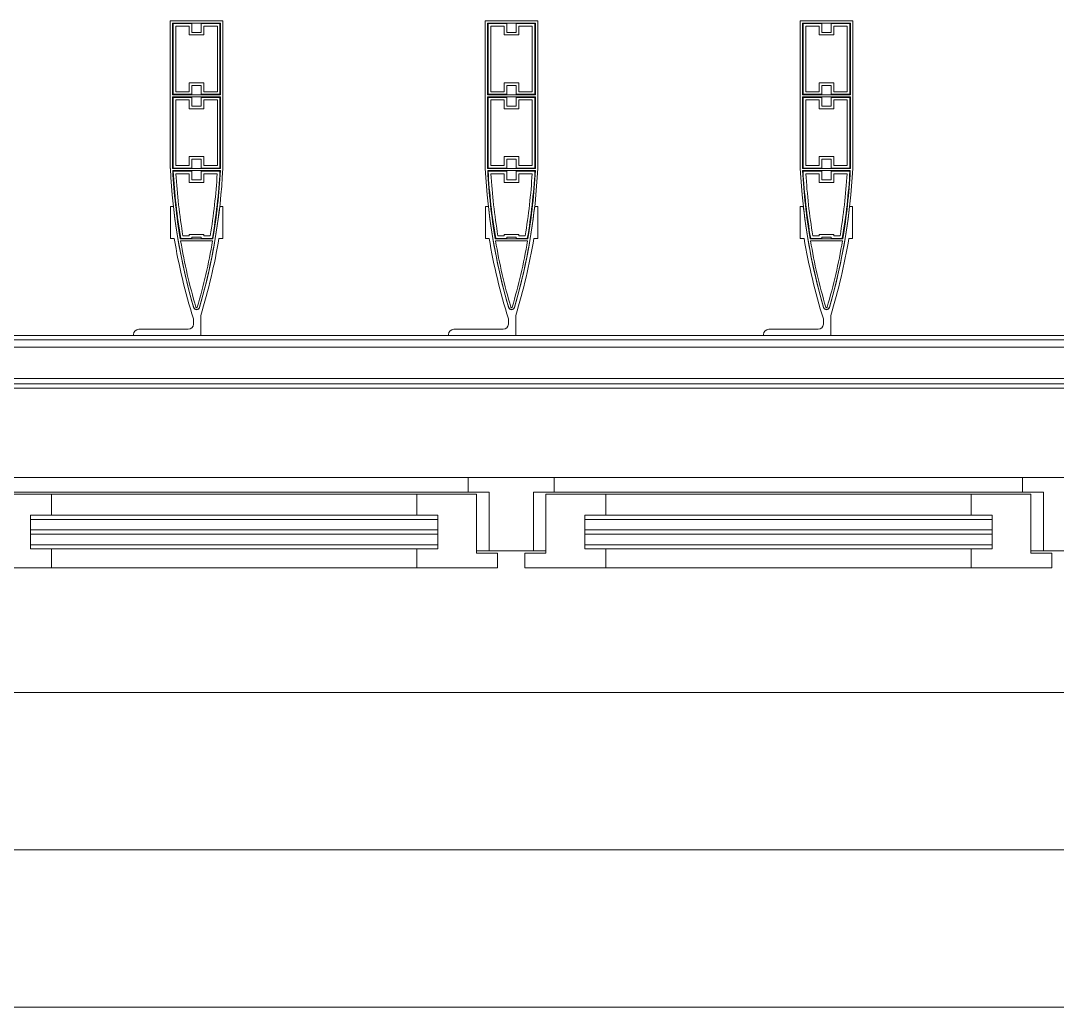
# Model space of a CAD drawing. Header units: millimetres. Extents: x 48966 to 155647, y -43515 to 26217.
# Drawn here: x 114764 to 115752, y 23567 to 24507 of the extents above; entities that cross this region are included whole.
import ezdxf

# ---------------------------------------------------------------- set-up
doc = ezdxf.new("R2010")
doc.units = ezdxf.units.MM
doc.linetypes.add('Осевые', pattern=[6350, 1270, -952.5, 3175, -952.5])
doc.linetypes.add('Сверху', pattern=[793.75, 476.25, -317.5])
for name, color, linetype, lineweight in [('Каркас_Импост', 7, 'Continuous', 9), ('Обобщенные модели', 7, 'Continuous', 9), ('Обобщенные модели-1', 7, 'Continuous', 18), ('Окна', 7, 'Continuous', 9), ('Окна-2', 7, 'Сверху', 9), ('Оси-2', 7, 'Осевые', 9), ('Остекление', 7, 'Continuous', 9), ('Перекрытия', 7, 'Continuous', 9), ('Стены', 7, 'Continuous', 9)]:
    doc.layers.add(name, color=color, linetype=linetype, lineweight=lineweight)
doc.layers.add('Окна-1', color=7, linetype='Continuous', lineweight=9, true_color=0x804000)

# ---------------------------------------------------------------- blocks, each defined once
blk = doc.blocks.new('Обвязочная балка 1 - Обвязочная балка 1-1451838-План 5-го этажа на отм_ _12_600')
at = {"layer": 'Обобщенные модели'}
for p, q in [((116781.68, 24196.15), (60831.62, 24196.15)), ((60831.62, 24166.27), (116781.68, 24166.27))]:
    blk.add_line(p, q, dxfattribs=at)
at = {"layer": 'Обобщенные модели-1'}
for p, q in [((116781.68, 24207.07), (60831.62, 24207.07)), ((60831.62, 24203.07), (116781.68, 24203.07)), ((116781.68, 24161.07), (60831.62, 24161.07)), ((60831.62, 24157.07), (116781.68, 24157.07))]:
    blk.add_line(p, q, dxfattribs=at)
blk = doc.blocks.new('Профиль ламели169 - Профиль ламели-1496732-План 5-го этажа на отм_ _12_600')
at = {"layer": 'Обобщенные модели-1'}
for p, q in [((88006.85, 24507.07), (88006.85, 24366.17)), ((88056.85, 24507.07), (88006.85, 24507.07)), ((88056.85, 24366.17), (88056.85, 24507.07)), ((88009.05, 24436.47), (88009.05, 24504.87)), ((88009.05, 24504.87), (88054.65, 24504.87)), ((88027.4, 24504.37), (88009.55, 24504.37)), ((88009.55, 24504.37), (88009.55, 24436.97)), ((88012.05, 24439.47), (88012.05, 24501.87)), ((88012.05, 24501.87), (88024.9, 24501.87)), ((88024.9, 24501.87), (88024.9, 24493.47)), ((88027.4, 24495.97), (88027.4, 24504.37)), ((88036.3, 24495.97), (88027.4, 24495.97)), ((88054.15, 24504.37), (88036.3, 24504.37)), ((88036.3, 24504.37), (88036.3, 24495.97)), ((88038.8, 24493.47), (88038.8, 24501.87)), ((88038.8, 24501.87), (88051.65, 24501.87)), ((88051.65, 24501.87), (88051.65, 24439.47)), ((88054.15, 24436.97), (88054.15, 24504.37)), ((88054.65, 24504.87), (88054.65, 24436.47)), ((88024.9, 24493.47), (88038.8, 24493.47)), ((88038.8, 24447.87), (88024.9, 24447.87)), ((88024.9, 24447.87), (88024.9, 24439.47)), ((88038.8, 24439.47), (88038.8, 24447.87)), ((88054.65, 24436.47), (88009.05, 24436.47)), ((88009.55, 24436.97), (88027.4, 24436.97)), ((88024.9, 24439.47), (88012.05, 24439.47)), ((88027.4, 24436.97), (88027.4, 24445.37)), ((88027.4, 24445.37), (88036.3, 24445.37)), ((88036.3, 24445.37), (88036.3, 24436.97)), ((88036.3, 24436.97), (88054.15, 24436.97)), ((88051.65, 24439.47), (88038.8, 24439.47)), ((88009.05, 24434.57), (88054.65, 24434.57)), ((88009.05, 24366.17), (88009.05, 24434.57)), ((88027.4, 24434.07), (88009.55, 24434.07)), ((88009.55, 24434.07), (88009.55, 24366.67)), ((88012.05, 24369.17), (88012.05, 24431.57)), ((88012.05, 24431.57), (88024.9, 24431.57)), ((88024.9, 24431.57), (88024.9, 24423.17)), ((88027.4, 24425.67), (88027.4, 24434.07)), ((88054.15, 24434.07), (88036.3, 24434.07)), ((88036.3, 24434.07), (88036.3, 24425.67)), ((88038.8, 24423.17), (88038.8, 24431.57)), ((88038.8, 24431.57), (88051.65, 24431.57)), ((88051.65, 24431.57), (88051.65, 24369.17)), ((88054.15, 24366.67), (88054.15, 24434.07)), ((88054.65, 24434.57), (88054.65, 24366.17)), ((88024.9, 24423.17), (88038.8, 24423.17)), ((88036.3, 24425.67), (88027.4, 24425.67)), ((88038.8, 24377.57), (88024.9, 24377.57)), ((88024.9, 24377.57), (88024.9, 24369.17)), ((88038.8, 24369.17), (88038.8, 24377.57)), ((88024.9, 24369.17), (88012.05, 24369.17)), ((88027.4, 24366.67), (88027.4, 24375.07)), ((88027.4, 24375.07), (88036.3, 24375.07)), ((88036.3, 24375.07), (88036.3, 24366.67)), ((88051.65, 24369.17), (88038.8, 24369.17)), ((88054.65, 24366.17), (88009.05, 24366.17)), ((88009.15, 24364.27), (88054.55, 24364.27)), ((88009.55, 24366.67), (88027.4, 24366.67)), ((88027.4, 24363.77), (88009.55, 24363.77)), ((88012.2, 24361.27), (88024.9, 24361.27)), ((88024.9, 24361.27), (88024.9, 24352.87)), ((88027.4, 24355.37), (88027.4, 24363.77)), ((88036.3, 24366.67), (88054.15, 24366.67)), ((88054.15, 24363.77), (88036.3, 24363.77)), ((88036.3, 24363.77), (88036.3, 24355.37)), ((88038.8, 24352.87), (88038.8, 24361.27)), ((88038.8, 24361.27), (88051.51, 24361.27)), ((88024.9, 24352.87), (88038.8, 24352.87)), ((88036.3, 24355.37), (88027.4, 24355.37)), ((88009.78, 24330.07), (88006.93, 24330.07)), ((88006.93, 24330.07), (88006.93, 24299.67)), ((88056.78, 24330.07), (88053.92, 24330.07)), ((88056.78, 24299.67), (88056.78, 24330.07)), ((88006.93, 24299.67), (88010.54, 24299.67)), ((88047.38, 24299.17), (88016.33, 24299.17)), ((88016.8, 24299.67), (88027.4, 24299.67)), ((88024.9, 24302.17), (88018.88, 24302.17)), ((88038.8, 24303.47), (88024.9, 24303.47)), ((88024.9, 24303.47), (88024.9, 24302.17)), ((88027.4, 24299.67), (88027.4, 24300.97)), ((88027.4, 24300.97), (88036.3, 24300.97)), ((88036.3, 24300.97), (88036.3, 24299.67)), ((88036.3, 24299.67), (88046.9, 24299.67)), ((88038.8, 24302.17), (88038.8, 24303.47)), ((88044.82, 24302.17), (88038.8, 24302.17)), ((88053.16, 24299.67), (88056.78, 24299.67)), ((88016.65, 24297.27), (88047.05, 24297.27)), ((88028.85, 24223.05), (88028.85, 24218.07)), ((88035.85, 24207.07), (88035.85, 24226.28)), ((88023.85, 24213.07), (87976.85, 24213.07)), ((87971.85, 24208.07), (87971.85, 24207.07)), ((87971.85, 24207.07), (88035.85, 24207.07))]:
    blk.add_line(p, q, dxfattribs=at)
for centre, radius, start, end in [((88580.65, 24394.57), 574.5, 182.83378, 196.22578), ((88580.66, 24394.33), 572.3, 183.01095, 189.5715), ((88580.45, 24395.88), 571.8, 183.21931, 189.68667), ((88580.46, 24395.6), 569.3, 183.45714, 189.44574), ((87483.05, 24394.57), 574.5, 343.77422, 357.16622), ((87483.24, 24395.6), 569.3, 350.55426, 356.54286), ((87483.25, 24395.88), 571.8, 350.31333, 356.78069), ((87483.04, 24394.33), 572.3, 350.4285, 356.98905), ((88580.65, 24394.57), 574.5, 186.44653, 196.25765), ((87483.05, 24394.57), 574.5, 343.74235, 353.55347), ((88577.15, 24394.57), 574.5, 189.50836, 197.37116), ((87486.55, 24394.57), 574.5, 342.96606, 350.49164), ((88548.98, 24386.76), 539.8, 189.54278, 196.43437), ((87514.72, 24386.76), 539.8, 343.56563, 350.45722), ((88031.85, 24235.07), 3, 200, 340), ((88031.85, 24234.53), 2.84, 196.25765, 343.74235), ((88031.85, 24234.22), 0.645, 196.43437, 343.56563), ((87976.85, 24208.07), 5, 90, 180), ((88023.85, 24218.07), 5, 270, 0)]:
    blk.add_arc(centre, radius, start, end, dxfattribs=at)
blk = doc.blocks.new('Профиль ламели170 - Профиль ламели-1496996-План 5-го этажа на отм_ _12_600')
at = {"layer": 'Обобщенные модели-1'}
for p, q in [((88306.85, 24507.07), (88306.85, 24366.17)), ((88356.85, 24507.07), (88306.85, 24507.07)), ((88356.85, 24366.17), (88356.85, 24507.07)), ((88309.05, 24436.47), (88309.05, 24504.87)), ((88309.05, 24504.87), (88354.65, 24504.87)), ((88327.4, 24504.37), (88309.55, 24504.37)), ((88309.55, 24504.37), (88309.55, 24436.97)), ((88312.05, 24439.47), (88312.05, 24501.87)), ((88312.05, 24501.87), (88324.9, 24501.87)), ((88324.9, 24501.87), (88324.9, 24493.47)), ((88327.4, 24495.97), (88327.4, 24504.37)), ((88336.3, 24495.97), (88327.4, 24495.97)), ((88354.15, 24504.37), (88336.3, 24504.37)), ((88336.3, 24504.37), (88336.3, 24495.97)), ((88338.8, 24493.47), (88338.8, 24501.87)), ((88338.8, 24501.87), (88351.65, 24501.87)), ((88351.65, 24501.87), (88351.65, 24439.47)), ((88354.15, 24436.97), (88354.15, 24504.37)), ((88354.65, 24504.87), (88354.65, 24436.47)), ((88324.9, 24493.47), (88338.8, 24493.47)), ((88338.8, 24447.87), (88324.9, 24447.87)), ((88324.9, 24447.87), (88324.9, 24439.47)), ((88338.8, 24439.47), (88338.8, 24447.87)), ((88354.65, 24436.47), (88309.05, 24436.47)), ((88309.55, 24436.97), (88327.4, 24436.97)), ((88324.9, 24439.47), (88312.05, 24439.47)), ((88327.4, 24436.97), (88327.4, 24445.37)), ((88327.4, 24445.37), (88336.3, 24445.37)), ((88336.3, 24445.37), (88336.3, 24436.97)), ((88336.3, 24436.97), (88354.15, 24436.97)), ((88351.65, 24439.47), (88338.8, 24439.47)), ((88309.05, 24434.57), (88354.65, 24434.57)), ((88309.05, 24366.17), (88309.05, 24434.57)), ((88327.4, 24434.07), (88309.55, 24434.07)), ((88309.55, 24434.07), (88309.55, 24366.67)), ((88312.05, 24369.17), (88312.05, 24431.57)), ((88312.05, 24431.57), (88324.9, 24431.57)), ((88324.9, 24431.57), (88324.9, 24423.17)), ((88327.4, 24425.67), (88327.4, 24434.07)), ((88354.15, 24434.07), (88336.3, 24434.07)), ((88336.3, 24434.07), (88336.3, 24425.67)), ((88338.8, 24423.17), (88338.8, 24431.57)), ((88338.8, 24431.57), (88351.65, 24431.57)), ((88351.65, 24431.57), (88351.65, 24369.17)), ((88354.15, 24366.67), (88354.15, 24434.07)), ((88354.65, 24434.57), (88354.65, 24366.17)), ((88324.9, 24423.17), (88338.8, 24423.17)), ((88336.3, 24425.67), (88327.4, 24425.67)), ((88338.8, 24377.57), (88324.9, 24377.57)), ((88324.9, 24377.57), (88324.9, 24369.17)), ((88338.8, 24369.17), (88338.8, 24377.57)), ((88324.9, 24369.17), (88312.05, 24369.17)), ((88327.4, 24366.67), (88327.4, 24375.07)), ((88327.4, 24375.07), (88336.3, 24375.07)), ((88336.3, 24375.07), (88336.3, 24366.67)), ((88351.65, 24369.17), (88338.8, 24369.17)), ((88354.65, 24366.17), (88309.05, 24366.17)), ((88309.15, 24364.27), (88354.55, 24364.27)), ((88309.55, 24366.67), (88327.4, 24366.67)), ((88327.4, 24363.77), (88309.55, 24363.77)), ((88312.2, 24361.27), (88324.9, 24361.27)), ((88324.9, 24361.27), (88324.9, 24352.87)), ((88327.4, 24355.37), (88327.4, 24363.77)), ((88336.3, 24366.67), (88354.15, 24366.67)), ((88354.15, 24363.77), (88336.3, 24363.77)), ((88336.3, 24363.77), (88336.3, 24355.37)), ((88338.8, 24352.87), (88338.8, 24361.27)), ((88338.8, 24361.27), (88351.51, 24361.27)), ((88324.9, 24352.87), (88338.8, 24352.87)), ((88336.3, 24355.37), (88327.4, 24355.37)), ((88309.78, 24330.07), (88306.93, 24330.07)), ((88306.93, 24330.07), (88306.93, 24299.67)), ((88356.78, 24330.07), (88353.92, 24330.07)), ((88356.78, 24299.67), (88356.78, 24330.07)), ((88306.93, 24299.67), (88310.54, 24299.67)), ((88347.38, 24299.17), (88316.33, 24299.17)), ((88316.8, 24299.67), (88327.4, 24299.67)), ((88324.9, 24302.17), (88318.88, 24302.17)), ((88338.8, 24303.47), (88324.9, 24303.47)), ((88324.9, 24303.47), (88324.9, 24302.17)), ((88327.4, 24299.67), (88327.4, 24300.97)), ((88327.4, 24300.97), (88336.3, 24300.97)), ((88336.3, 24300.97), (88336.3, 24299.67)), ((88336.3, 24299.67), (88346.9, 24299.67)), ((88338.8, 24302.17), (88338.8, 24303.47)), ((88344.82, 24302.17), (88338.8, 24302.17)), ((88353.16, 24299.67), (88356.78, 24299.67)), ((88316.65, 24297.27), (88347.05, 24297.27)), ((88328.85, 24223.05), (88328.85, 24218.07)), ((88335.85, 24207.07), (88335.85, 24226.28)), ((88323.85, 24213.07), (88276.85, 24213.07)), ((88271.85, 24208.07), (88271.85, 24207.07)), ((88271.85, 24207.07), (88335.85, 24207.07))]:
    blk.add_line(p, q, dxfattribs=at)
for centre, radius, start, end in [((88880.65, 24394.57), 574.5, 182.83378, 196.22578), ((88880.66, 24394.33), 572.3, 183.01095, 189.5715), ((88880.45, 24395.88), 571.8, 183.21931, 189.68667), ((88880.46, 24395.6), 569.3, 183.45714, 189.44574), ((87783.05, 24394.57), 574.5, 343.77422, 357.16622), ((87783.24, 24395.6), 569.3, 350.55426, 356.54286), ((87783.25, 24395.88), 571.8, 350.31333, 356.78069), ((87783.04, 24394.33), 572.3, 350.4285, 356.98905), ((88880.65, 24394.57), 574.5, 186.44653, 196.25765), ((87783.05, 24394.57), 574.5, 343.74235, 353.55347), ((88877.15, 24394.57), 574.5, 189.50836, 197.37116), ((87786.55, 24394.57), 574.5, 342.96606, 350.49164), ((88848.98, 24386.76), 539.8, 189.54278, 196.43437), ((87814.72, 24386.76), 539.8, 343.56563, 350.45722), ((88331.85, 24235.07), 3, 200, 340), ((88331.85, 24234.53), 2.84, 196.25765, 343.74235), ((88331.85, 24234.22), 0.645, 196.43437, 343.56563), ((88276.85, 24208.07), 5, 90, 180), ((88323.85, 24218.07), 5, 270, 0)]:
    blk.add_arc(centre, radius, start, end, dxfattribs=at)
blk = doc.blocks.new('Профиль ламели171 - Профиль ламели-1497260-План 5-го этажа на отм_ _12_600')
at = {"layer": 'Обобщенные модели-1'}
for p, q in [((88606.85, 24507.07), (88606.85, 24366.17)), ((88656.85, 24507.07), (88606.85, 24507.07)), ((88656.85, 24366.17), (88656.85, 24507.07)), ((88609.05, 24436.47), (88609.05, 24504.87)), ((88609.05, 24504.87), (88654.65, 24504.87)), ((88627.4, 24504.37), (88609.55, 24504.37)), ((88609.55, 24504.37), (88609.55, 24436.97)), ((88612.05, 24439.47), (88612.05, 24501.87)), ((88612.05, 24501.87), (88624.9, 24501.87)), ((88624.9, 24501.87), (88624.9, 24493.47)), ((88627.4, 24495.97), (88627.4, 24504.37)), ((88636.3, 24495.97), (88627.4, 24495.97)), ((88654.15, 24504.37), (88636.3, 24504.37)), ((88636.3, 24504.37), (88636.3, 24495.97)), ((88638.8, 24493.47), (88638.8, 24501.87)), ((88638.8, 24501.87), (88651.65, 24501.87)), ((88651.65, 24501.87), (88651.65, 24439.47)), ((88654.15, 24436.97), (88654.15, 24504.37)), ((88654.65, 24504.87), (88654.65, 24436.47)), ((88624.9, 24493.47), (88638.8, 24493.47)), ((88638.8, 24447.87), (88624.9, 24447.87)), ((88624.9, 24447.87), (88624.9, 24439.47)), ((88638.8, 24439.47), (88638.8, 24447.87)), ((88654.65, 24436.47), (88609.05, 24436.47)), ((88609.55, 24436.97), (88627.4, 24436.97)), ((88624.9, 24439.47), (88612.05, 24439.47)), ((88627.4, 24436.97), (88627.4, 24445.37)), ((88627.4, 24445.37), (88636.3, 24445.37)), ((88636.3, 24445.37), (88636.3, 24436.97)), ((88636.3, 24436.97), (88654.15, 24436.97)), ((88651.65, 24439.47), (88638.8, 24439.47)), ((88609.05, 24434.57), (88654.65, 24434.57)), ((88609.05, 24366.17), (88609.05, 24434.57)), ((88627.4, 24434.07), (88609.55, 24434.07)), ((88609.55, 24434.07), (88609.55, 24366.67)), ((88612.05, 24369.17), (88612.05, 24431.57)), ((88612.05, 24431.57), (88624.9, 24431.57)), ((88624.9, 24431.57), (88624.9, 24423.17)), ((88627.4, 24425.67), (88627.4, 24434.07)), ((88654.15, 24434.07), (88636.3, 24434.07)), ((88636.3, 24434.07), (88636.3, 24425.67)), ((88638.8, 24423.17), (88638.8, 24431.57)), ((88638.8, 24431.57), (88651.65, 24431.57)), ((88651.65, 24431.57), (88651.65, 24369.17)), ((88654.15, 24366.67), (88654.15, 24434.07)), ((88654.65, 24434.57), (88654.65, 24366.17)), ((88624.9, 24423.17), (88638.8, 24423.17)), ((88636.3, 24425.67), (88627.4, 24425.67)), ((88638.8, 24377.57), (88624.9, 24377.57)), ((88624.9, 24377.57), (88624.9, 24369.17)), ((88638.8, 24369.17), (88638.8, 24377.57)), ((88624.9, 24369.17), (88612.05, 24369.17)), ((88627.4, 24366.67), (88627.4, 24375.07)), ((88627.4, 24375.07), (88636.3, 24375.07)), ((88636.3, 24375.07), (88636.3, 24366.67)), ((88651.65, 24369.17), (88638.8, 24369.17)), ((88654.65, 24366.17), (88609.05, 24366.17)), ((88609.15, 24364.27), (88654.55, 24364.27)), ((88609.55, 24366.67), (88627.4, 24366.67)), ((88627.4, 24363.77), (88609.55, 24363.77)), ((88612.2, 24361.27), (88624.9, 24361.27)), ((88624.9, 24361.27), (88624.9, 24352.87)), ((88627.4, 24355.37), (88627.4, 24363.77)), ((88636.3, 24366.67), (88654.15, 24366.67)), ((88654.15, 24363.77), (88636.3, 24363.77)), ((88636.3, 24363.77), (88636.3, 24355.37)), ((88638.8, 24352.87), (88638.8, 24361.27)), ((88638.8, 24361.27), (88651.51, 24361.27)), ((88624.9, 24352.87), (88638.8, 24352.87)), ((88636.3, 24355.37), (88627.4, 24355.37)), ((88609.78, 24330.07), (88606.93, 24330.07)), ((88606.93, 24330.07), (88606.93, 24299.67)), ((88656.78, 24330.07), (88653.92, 24330.07)), ((88656.78, 24299.67), (88656.78, 24330.07)), ((88606.93, 24299.67), (88610.54, 24299.67)), ((88647.38, 24299.17), (88616.33, 24299.17)), ((88616.8, 24299.67), (88627.4, 24299.67)), ((88624.9, 24302.17), (88618.88, 24302.17)), ((88638.8, 24303.47), (88624.9, 24303.47)), ((88624.9, 24303.47), (88624.9, 24302.17)), ((88627.4, 24299.67), (88627.4, 24300.97)), ((88627.4, 24300.97), (88636.3, 24300.97)), ((88636.3, 24300.97), (88636.3, 24299.67)), ((88636.3, 24299.67), (88646.9, 24299.67)), ((88638.8, 24302.17), (88638.8, 24303.47)), ((88644.82, 24302.17), (88638.8, 24302.17)), ((88653.16, 24299.67), (88656.78, 24299.67)), ((88616.65, 24297.27), (88647.05, 24297.27)), ((88628.85, 24223.05), (88628.85, 24218.07)), ((88635.85, 24207.07), (88635.85, 24226.28)), ((88623.85, 24213.07), (88576.85, 24213.07)), ((88571.85, 24208.07), (88571.85, 24207.07)), ((88571.85, 24207.07), (88635.85, 24207.07))]:
    blk.add_line(p, q, dxfattribs=at)
for centre, radius, start, end in [((89180.65, 24394.57), 574.5, 182.83378, 196.22578), ((89180.66, 24394.33), 572.3, 183.01095, 189.5715), ((89180.45, 24395.88), 571.8, 183.21931, 189.68667), ((89180.46, 24395.6), 569.3, 183.45714, 189.44574), ((88083.05, 24394.57), 574.5, 343.77422, 357.16622), ((88083.24, 24395.6), 569.3, 350.55426, 356.54286), ((88083.25, 24395.88), 571.8, 350.31333, 356.78069), ((88083.04, 24394.33), 572.3, 350.4285, 356.98905), ((89180.65, 24394.57), 574.5, 186.44653, 196.25765), ((88083.05, 24394.57), 574.5, 343.74235, 353.55347), ((89177.15, 24394.57), 574.5, 189.50836, 197.37116), ((88086.55, 24394.57), 574.5, 342.96606, 350.49164), ((89148.98, 24386.76), 539.8, 189.54278, 196.43437), ((88114.72, 24386.76), 539.8, 343.56563, 350.45722), ((88631.85, 24235.07), 3, 200, 340), ((88631.85, 24234.53), 2.84, 196.25765, 343.74235), ((88631.85, 24234.22), 0.645, 196.43437, 343.56563), ((88576.85, 24208.07), 5, 90, 180), ((88623.85, 24218.07), 5, 270, 0)]:
    blk.add_arc(centre, radius, start, end, dxfattribs=at)
blk = doc.blocks.new('Окно 2-Распашное - Один переплет с многокамерным стеклопакетом - 30674-99 - ОК-1 1200-1800-V38-План 5-го этажа на отм_ _12_600')
at = {"layer": 'Каркас_Импост'}
for p, q in [((-550, 102.5), (-550, 32.5)), ((-487, 102.5), (-550, 102.5)), ((-487, 88.5), (-487, 102.5)), ((-487, 102.5), (-41, 102.5)), ((-487, 88.5), (-487, 102.5)), ((41, 102.5), (-41, 102.5)), ((-41, 102.5), (-41, 88.5)), ((-41, 88.5), (-41, 102.5)), ((41, 88.5), (41, 102.5)), ((41, 102.5), (487, 102.5)), ((41, 102.5), (41, 88.5)), ((550, 102.5), (487, 102.5)), ((487, 102.5), (487, 88.5)), ((487, 102.5), (487, 88.5)), ((550, 32.5), (550, 102.5)), ((-507, 32.5), (-507, 88.5)), ((-507, 88.5), (-487, 88.5)), ((-21, 88.5), (-507, 88.5)), ((-507, 32.5), (-507, 88.5)), ((-438, 86.5), (-495, 86.5)), ((-495, 86.5), (-495, 30.5)), ((-41, 88.5), (-487, 88.5)), ((-438, 66.5), (-438, 86.5)), ((-90, 86.5), (-438, 86.5)), ((-438, 86.5), (-438, 66.5)), ((-33, 86.5), (-90, 86.5)), ((-90, 86.5), (-90, 66.5)), ((-90, 86.5), (-90, 66.5)), ((-41, 88.5), (-21, 88.5)), ((-33, 30.5), (-33, 86.5)), ((-21, 88.5), (-21, 32.5)), ((-21, 32.5), (-21, 88.5)), ((21, 32.5), (21, 88.5)), ((21, 88.5), (41, 88.5)), ((21, 88.5), (21, 32.5)), ((507, 88.5), (21, 88.5)), ((90, 86.5), (33, 86.5)), ((33, 86.5), (33, 30.5)), ((487, 88.5), (41, 88.5)), ((90, 66.5), (90, 86.5)), ((90, 66.5), (90, 86.5)), ((438, 86.5), (90, 86.5)), ((438, 86.5), (438, 66.5)), ((495, 86.5), (438, 86.5)), ((438, 66.5), (438, 86.5)), ((487, 88.5), (507, 88.5)), ((495, 30.5), (495, 86.5)), ((507, 88.5), (507, 32.5)), ((507, 88.5), (507, 32.5)), ((-458, 34.5), (-458, 66.5)), ((-458, 66.5), (-438, 66.5)), ((-70, 66.5), (-458, 66.5)), ((-458, 66.5), (-458, 34.5)), ((-438, 66.5), (-90, 66.5)), ((-90, 66.5), (-70, 66.5)), ((-70, 66.5), (-70, 34.5)), ((-70, 66.5), (-70, 34.5)), ((70, 34.5), (70, 66.5)), ((70, 66.5), (90, 66.5)), ((458, 66.5), (70, 66.5)), ((70, 34.5), (70, 66.5)), ((90, 66.5), (438, 66.5)), ((438, 66.5), (458, 66.5)), ((458, 66.5), (458, 34.5)), ((458, 34.5), (458, 66.5)), ((-550, 32.5), (-507, 32.5)), ((-495, 30.5), (-515, 30.5)), ((-515, 30.5), (-515, 16.5)), ((-495, 32.5), (-507, 32.5)), ((-438, 34.5), (-458, 34.5)), ((-458, 34.5), (-70, 34.5)), ((-438, 16.5), (-438, 34.5)), ((-90, 34.5), (-438, 34.5)), ((-438, 34.5), (-438, 16.5)), ((-70, 34.5), (-90, 34.5)), ((-90, 34.5), (-90, 16.5)), ((-90, 34.5), (-90, 16.5)), ((-21, 32.5), (-33, 32.5)), ((-13, 30.5), (-33, 30.5)), ((-21, 32.5), (21, 32.5)), ((-13, 16.5), (-13, 30.5)), ((33, 30.5), (13, 30.5)), ((13, 30.5), (13, 16.5)), ((33, 32.5), (21, 32.5)), ((90, 34.5), (70, 34.5)), ((70, 34.5), (458, 34.5)), ((90, 16.5), (90, 34.5)), ((90, 16.5), (90, 34.5)), ((438, 34.5), (90, 34.5)), ((458, 34.5), (438, 34.5)), ((438, 34.5), (438, 16.5)), ((438, 16.5), (438, 34.5)), ((507, 32.5), (495, 32.5)), ((515, 30.5), (495, 30.5)), ((507, 32.5), (550, 32.5)), ((515, 16.5), (515, 30.5)), ((-515, 16.5), (-438, 16.5)), ((-438, 16.5), (-90, 16.5)), ((-90, 16.5), (-13, 16.5)), ((13, 16.5), (90, 16.5)), ((90, 16.5), (438, 16.5)), ((438, 16.5), (515, 16.5))]:
    blk.add_line(p, q, dxfattribs=at)
at = {"layer": 'Окна'}
for p, q in [((-437.59, 102.5), (-487, 102.5)), ((-487, 102.5), (-474.65, 102.5)), ((-53.33, 102.5), (-41, 102.5)), ((53.33, 102.5), (41, 102.5)), ((438.23, 102.5), (487, 102.5)), ((487, 102.5), (474.82, 102.5)), ((-70, 62.5), (-458, 62.5)), ((-458, 52.5), (-458, 62.5)), ((-85, 62.5), (-443, 62.5)), ((-70, 62.5), (-70, 52.5)), ((70, 52.5), (70, 62.5)), ((458, 62.5), (70, 62.5)), ((443, 62.5), (85, 62.5)), ((458, 62.5), (458, 52.5)), ((-458, 52.5), (-70, 52.5)), ((-443, 52.5), (-85, 52.5)), ((70, 52.5), (458, 52.5)), ((85, 52.5), (443, 52.5)), ((-70, 48.5), (-458, 48.5)), ((-458, 38.5), (-458, 48.5)), ((-85, 48.5), (-443, 48.5)), ((-70, 48.5), (-70, 38.5)), ((70, 38.5), (70, 48.5)), ((458, 48.5), (70, 48.5)), ((443, 48.5), (85, 48.5)), ((458, 48.5), (458, 38.5)), ((-458, 38.5), (-70, 38.5)), ((-443, 38.5), (-85, 38.5)), ((70, 38.5), (458, 38.5)), ((85, 38.5), (443, 38.5))]:
    blk.add_line(p, q, dxfattribs=at)
at = {"layer": 'Окна-1'}
for p, q in [((-600, 102.5), (-600, 32.5)), ((-550, 102.5), (-600, 102.5)), ((-550, 32.5), (-550, 102.5)), ((550, 102.5), (-550, 102.5)), ((-550, 32.5), (-550, 102.5)), ((600, 102.5), (550, 102.5)), ((550, 102.5), (550, 32.5)), ((550, 32.5), (550, 102.5)), ((600, 32.5), (600, 102.5)), ((-600, 32.5), (-550, 32.5)), ((-550, 32.5), (-495, 32.5)), ((-33, 32.5), (33, 32.5)), ((495, 32.5), (550, 32.5)), ((550, 32.5), (600, 32.5))]:
    blk.add_line(p, q, dxfattribs=at)
at = {"layer": 'Остекление'}
for p, q in [((-70, 66.5), (-458, 66.5)), ((-458, 66.5), (-458, 62.5)), ((-458, 62.5), (-70, 62.5)), ((-70, 62.5), (-70, 66.5)), ((70, 66.5), (70, 62.5)), ((458, 66.5), (70, 66.5)), ((70, 62.5), (458, 62.5)), ((458, 62.5), (458, 66.5)), ((-70, 52.5), (-458, 52.5)), ((-458, 52.5), (-458, 48.5)), ((-70, 48.5), (-70, 52.5)), ((70, 52.5), (70, 48.5)), ((458, 52.5), (70, 52.5)), ((458, 48.5), (458, 52.5)), ((-458, 48.5), (-70, 48.5)), ((70, 48.5), (458, 48.5)), ((-70, 38.5), (-458, 38.5)), ((-458, 38.5), (-458, 34.5)), ((-458, 34.5), (-70, 34.5)), ((-70, 34.5), (-70, 38.5)), ((70, 38.5), (70, 34.5)), ((458, 38.5), (70, 38.5)), ((70, 34.5), (458, 34.5)), ((458, 34.5), (458, 38.5))]:
    blk.add_line(p, q, dxfattribs=at)
blk = doc.blocks.new('M_Окно-Квадратный проем - 1200 x 1800 mm-1796776-План 5-го этажа на отм_ _12_600')
at = {"layer": 'Окна'}
for p, q in [((-608.19, -150), (-608.19, 150)), ((591.81, 150), (591.81, -150))]:
    blk.add_line(p, q, dxfattribs=at)
at = {"layer": 'Окна-2'}
for p, q in [((-608.19, 150), (591.81, 150)), ((591.81, -150), (-608.19, -150))]:
    blk.add_line(p, q, dxfattribs=at)

msp = doc.modelspace()

# ---------------------------------------------------------------- linework, layer by layer
at = {"layer": 'Оси-2'}
msp.add_line((150171.62, 23717.12), (50565.61, 23717.12), dxfattribs=at)
at = {"layer": 'Перекрытия'}
msp.add_line((116681.62, 23567.12), (108481.62, 23567.12), dxfattribs=at)
at = {"layer": 'Стены'}
for p, q in [((114631.62, 24071.87), (115831.62, 24071.87)), ((114631.62, 23867.12), (115831.62, 23867.12)), ((115831.62, 23866.87), (114631.62, 23866.87))]:
    msp.add_line(p, q, dxfattribs=at)

# ---------------------------------------------------------------- block references
at = {"layer": 'Обобщенные модели'}
for name, p in [('Профиль ламели169 - Профиль ламели-1496732-План 5-го этажа на отм_ _12_600', (26900, 0)), ('Профиль ламели170 - Профиль ламели-1496996-План 5-го этажа на отм_ _12_600', (26900, 0)), ('Профиль ламели171 - Профиль ламели-1497260-План 5-го этажа на отм_ _12_600', (26900, 0)), ('Обвязочная балка 1 - Обвязочная балка 1-1451838-План 5-го этажа на отм_ _12_600', (0, 0))]:
    msp.add_blockref(name, p, dxfattribs=at)
at = {"layer": 'Окна'}
msp.add_blockref('Окно 2-Распашное - Один переплет с многокамерным стеклопакетом - 30674-99 - ОК-1 1200-1800-V38-План 5-го этажа на отм_ _12_600', (115231.62, 23969.37), dxfattribs=at)
at = {"layer": 'Окна', "rotation": 180}
msp.add_blockref('M_Окно-Квадратный проем - 1200 x 1800 mm-1796776-План 5-го этажа на отм_ _12_600', (115223.44, 23717.12), dxfattribs=at)

doc.saveas('drawing.dxf')
